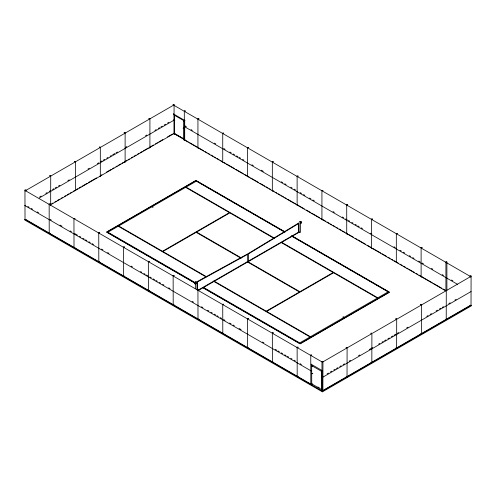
<?xml version="1.0" encoding="UTF-8"?>
<svg xmlns="http://www.w3.org/2000/svg" width="496" height="496" viewBox="0 0 496 496"><rect width="100%" height="100%" fill="white"/><g stroke="black" fill="none" stroke-linecap="round" stroke-linejoin="round"><path stroke-width="0.74" d="M300.291 223.008L300.731 223.262L300.905 222.109M195.536 284.394L195.48 284.01M300.917 223.541L300.731 223.262M194.513 283.507L194.866 282.856M195.108 283.879L195.033 283.297M195.511 282.85L194.773 283.228M195.226 283.793L195.579 283.142L195.604 283.96L195.133 283.396L195.362 282.98M300.353 222.419L300.34 222.09M300.874 222.797L301.022 221.979L300.564 221.78M195.517 283.941L195.492 284.382M300.626 222.512L300.756 221.929L300.303 222.177M194.959 283.445L194.891 283.29M195.505 283.421L195.486 283.042M300.805 222.27L301.072 221.966M196.98 289.813L196.974 281.728L248.025 253.71L299.069 222.797L299.069 232.339M300.533 221.892L299.485 221.817L300.464 221.817L300.396 232.438L299.553 232.438L299.665 231.954L198.319 290.507M174.232 115.562L174.673 115.177M174.691 133.288L174.443 133.932M183.886 138.806L183.886 139.388M322.22 370.692L322.22 371.12M300.88 223.535L300.886 223.175M24.955 190.098L25.928 190.098L24.955 190.098L25.017 219.455M25.928 219.319L25.197 219.561M50.728 175.782L49.749 175.782L50.728 175.782L50.66 205.139M49.154 204.067L50.127 204.067L49.154 204.067L49.216 233.43M75.522 161.46L74.549 161.46L75.522 161.46L75.522 190.681L74.549 190.681M50.127 233.287L49.395 233.529M100.322 147.145L99.349 147.145L100.322 147.145L100.322 176.365L99.349 176.365M73.947 218.383L74.927 218.383L73.947 218.383L74.016 247.746M125.116 132.829L124.143 132.829L125.116 132.829L125.116 162.049L124.384 162.291L124.211 161.907M74.927 247.603L74.195 247.851M149.916 118.513L148.943 118.513L149.916 118.513L149.916 147.734L149.426 148.013L149.005 147.591M98.747 232.698L99.721 232.698L98.747 232.698L98.816 262.062M99.721 261.919L98.989 262.167M174.071 104.52L173.098 104.52L174.071 104.52L174.071 133.74L173.098 133.74M184.307 110.992L185.287 110.992L184.307 110.992L184.307 140.213L185.039 140.455L185.219 140.07M123.547 247.02L124.521 247.02L123.547 247.02L123.609 276.377M184.307 139.581L183.929 139.965L183.495 139.711L183.712 120.441M184.307 140.213L184.797 139.928M197.935 118.86L198.915 118.86L197.935 118.86L197.935 148.081L198.915 148.081M148.341 261.336L149.315 261.336L148.341 261.336L148.409 290.693M222.735 133.176L223.708 133.176L222.735 133.176L222.735 162.397L223.708 162.397M173.141 275.652L174.115 275.652L173.141 275.652L173.203 305.015M247.535 147.492L248.508 147.492L247.535 147.492L247.535 176.712L248.508 176.712M195.337 281.945L196.311 281.945L195.337 281.945L195.337 288.684M197.935 289.968L198.915 289.968L197.935 289.968L198.003 319.331M198.915 319.188L198.183 319.43M272.329 161.808L273.308 161.808L272.329 161.808L272.329 191.028L273.308 191.028M222.735 304.284L223.708 304.284L222.735 304.284L222.803 333.647M223.708 333.504L222.977 333.752M297.129 176.123L298.102 176.123L297.129 176.123L297.129 205.344L297.86 205.592L297.86 205.102M247.535 318.599L248.508 318.599L247.535 318.599L247.597 347.963M248.508 347.82L247.777 348.068M321.929 190.439L322.902 190.439L321.929 190.439L321.929 219.66L322.412 219.945L322.834 219.523M272.329 332.921L273.308 332.921L272.329 332.921L272.397 362.278M273.308 362.142L272.577 362.384M346.723 204.761L347.696 204.761L346.723 204.761L346.723 233.982L347.212 234.261L347.634 233.839M297.129 347.237L298.102 347.237L297.129 347.237L297.197 376.594M371.523 219.077L372.496 219.077L371.523 219.077L371.523 248.298L372.496 248.298M310.756 355.105L311.73 355.105L310.756 355.105L310.825 384.468M311.674 365.775L312.548 365.775L311.674 365.775L311.73 384.952M310.756 384.326L311.246 384.04M322.034 390.935L321.966 361.578L322.456 361.293L322.946 361.578L322.877 390.935M322.946 361.578L321.966 361.578M321.997 371.225L321.179 371.355L321.557 370.971M396.323 233.393L397.296 233.393L396.323 233.393L396.323 262.613L397.296 262.613M347.101 347.578L346.127 347.578L347.101 347.578L347.033 376.941M346.189 376.662L346.859 377.047M371.901 333.262L370.921 333.262L371.901 333.262L371.833 362.626M421.116 247.709L422.09 247.709L421.116 247.709L421.116 276.929L422.09 276.929M370.989 362.347L371.653 362.731M396.695 318.947L395.721 318.947L396.695 318.947L396.633 348.31M421.495 304.631L420.521 304.631L421.495 304.631L421.426 333.994M445.916 290.476L445.916 262.024L446.4 261.745L446.89 262.024L446.89 290.476M446.89 262.024L445.916 262.024M446.288 290.315L445.315 290.315L446.288 290.315L446.226 319.678M471.088 275.999L470.115 275.999L471.088 275.999L471.02 305.356M301.159 222.592L301.109 221.904M173.6 113.782L173.482 114.353M174.753 120.633L174.313 120.751L174.753 120.206M184.896 120.516L184.456 120.633L184.896 120.088M184.958 126.53C183.712 126.957 185.808 124.942 186.298 126.877M311.519 364.517L311.085 364.634L311.519 364.089M312.176 366.315L312.294 365.744L311.928 366.383M311.259 370.345L311.259 370.921M24.936 205.462L25.308 205.251M471.107 276.749L470.735 276.96M322.412 376.997L322.412 377.425L471.107 291.518M301.072 222.673L301.19 221.904M194.73 282.894L195.412 283.011M298.654 223.522L248.223 254.026L248.229 261.212L298.654 232.103L298.648 223.516M99.87 147.721L25.439 190.693L322.412 362.148L371.361 333.889M101.209 146.946L173.625 105.14L470.599 276.594L372.701 333.114M174.27 114.985L174.27 115.425L174.865 115.078M39.792 196.825L41.131 196.056M45.818 193.353L47.157 192.578M49.16 191.419L50.499 190.644M52.508 189.484L53.847 188.716M55.186 187.941L56.525 187.172M58.528 186.012L59.867 185.237M67.896 180.6L69.235 179.831M87.972 169.012L89.311 168.237M97.34 163.599L98.679 162.831M100.688 161.671L102.027 160.896M103.366 160.127L104.706 159.352M106.708 158.193L108.047 157.418M110.056 156.265L111.395 155.49M112.735 154.715L114.743 153.555M116.076 152.787L117.416 152.012M125.445 147.374L126.784 146.605M145.52 135.786L146.859 135.011M154.888 130.38L156.228 129.605M158.236 128.445L159.576 127.67M160.915 126.902L162.254 126.127M164.257 124.967L165.596 124.198M167.605 123.039L168.944 122.264M39.184 198.028L173.625 120.41L173.625 119.772M51.609 203.813L52.948 203.044M54.957 201.878L56.302 201.109M57.641 200.334L59.65 199.169M60.989 198.4L62.329 197.625M64.344 196.466L65.683 195.691M67.022 194.916L69.031 193.756M70.376 192.981L71.715 192.206M73.055 191.431L74.394 190.656M76.409 189.497L77.748 188.722M79.087 187.953L81.096 186.787M82.435 186.019L87.129 183.309M88.468 182.534L96.509 177.89M100.533 175.565L101.872 174.797M106.566 172.087L111.259 169.378M112.598 168.603L113.937 167.828M115.946 166.668L117.292 165.893M118.631 165.118L120.64 163.959M121.979 163.184L123.318 162.415M125.333 161.25L126.672 160.481M128.011 159.706L129.351 158.931M131.366 157.771L132.705 156.996M134.044 156.221L136.053 155.062M137.392 154.287L138.737 153.512M140.077 152.737L142.085 151.578M143.425 150.803L148.118 148.093M149.457 147.324L153.481 144.999M155.49 143.84L157.499 142.681M158.844 141.906L162.862 139.581M167.555 136.877L172.248 134.168M183.768 127.739L183.129 128.352L184.283 128.817M50.251 204.991L173.625 133.759M174.27 134.038L174.27 134.478L174.865 134.131M138.651 213.739L106.671 232.202L194.351 282.819M139.984 212.97L195.945 180.662L284.958 232.054M195.474 282.819L194.699 283.148L194.916 283.848L195.145 282.894M195.443 283.402L195.976 283.055L195.43 283.371M300.929 222.493L300.409 222.822L300.973 222.487M198.716 289.794L247.82 261.454L247.808 254.268L197.389 281.982L197.396 289.85M266.203 311.184L299.479 291.977L247.144 261.758M266.619 311.42L333.572 272.769L377.382 298.059L344.112 317.266L343.288 316.789L342.872 317.031L343.697 317.508L299.683 342.916L203.8 287.562M312.703 373.283L311.872 373.581M312.821 373.457L311.934 373.823M321.644 376.185L321.389 376.83M327.093 373.866L328.433 373.097M330.441 371.938L331.781 371.163M333.783 370.004L335.122 369.235M336.462 368.46L337.795 367.691M339.803 366.532L341.143 365.757M343.151 364.597L344.484 363.828M349.165 361.125L350.505 360.35M358.534 355.719L359.873 354.944M369.235 349.537L372.577 347.609M378.597 344.131L379.936 343.362M381.945 342.203L383.278 341.428M384.617 340.659L385.956 339.884M387.965 338.725L389.298 337.956M391.307 336.796L392.646 336.021M393.979 335.253L395.988 334.093M397.327 333.318L398.666 332.549M406.689 327.912L408.028 327.143M426.758 316.33L428.091 315.555M430.1 314.396L431.439 313.627M436.12 310.924L437.46 310.149M439.462 308.989L440.801 308.221M442.141 307.446L443.48 306.677M448.83 303.583L450.17 302.814M454.851 300.111L456.184 299.336M321.334 390.061L321.179 390.402M395.963 347.925L395.783 348.31L396.453 348.409M322.412 390.774L470.599 305.22M322.412 391.121L471.2 305.22L471.2 305.933L322.412 391.834L24.8 220.007L24.8 219.294L322.412 391.121L322.412 391.834M470.468 276.384L470.096 276.594L470.468 276.96M195.188 283.867L195.356 284.103M470.847 305.462L470.115 305.22M446.047 319.777L445.315 319.536M421.247 334.093L420.521 333.851M322.698 391.04L322.214 391.04M184.115 120.627L183.743 121.272M312.269 383.749L311.903 384.388M149.426 147.448L149.916 147.734M124.632 161.77L125.116 162.049M99.832 176.086L100.322 176.365M75.039 190.402L75.522 190.681M123.789 276.483L124.453 276.377L124.279 275.993M148.589 290.799L149.253 290.414M173.383 305.114L174.053 304.73M297.371 376.7L298.04 376.594L297.86 376.21M310.998 384.567L311.668 384.183M311.891 385.045L312.492 384.952L312.331 384.605M321.334 390.495L321.935 390.402L321.774 390.061M194.612 283.619L194.959 283.104M25.575 190.483L25.947 190.693M25.308 191.059L24.936 190.848M173.625 114.049L184.704 120.447L184.704 140.157L445.768 290.879M184.066 120.813L174.263 115.159L174.263 133.393L184.066 139.047M190.991 129.58L192.33 130.355M214.433 143.115L215.772 143.89M223.808 148.533L225.147 149.302M229.84 152.012L231.179 152.787M233.188 153.946L234.527 154.721M236.536 155.88L237.875 156.649M239.215 157.424L240.554 158.199M242.563 159.359L243.902 160.134M251.943 164.771L253.282 165.546M261.318 170.19L263.326 171.349M281.412 181.79L282.751 182.559M284.76 183.725L286.099 184.493M290.792 187.203L292.132 187.978M294.14 189.137L295.48 189.912M300.167 192.615L301.506 193.39M303.515 194.55L304.854 195.325M309.547 198.028L310.887 198.803M312.895 199.962L314.235 200.737M332.99 211.563L334.329 212.338M342.364 216.981L343.703 217.75M345.712 218.916L347.057 219.685M348.397 220.46L349.736 221.235M351.745 222.394L353.084 223.169M355.093 224.328L356.432 225.103M357.771 225.872L359.11 226.647M361.119 227.807L362.458 228.582M370.5 233.219L371.839 233.994M393.942 246.754L395.281 247.529M399.968 250.238L401.307 251.013M403.316 252.173L404.655 252.941M409.349 255.651L410.688 256.426M412.697 257.585L414.036 258.36M418.723 261.063L420.062 261.838M422.071 262.998L423.41 263.773M431.452 268.41L432.791 269.185M442.165 274.598L443.505 275.373M451.546 280.017L452.885 280.786M184.593 126.74L457.492 284.301M174.325 133.498L183.768 138.948M174.927 134.168L188.331 141.906M189.67 142.681L197.718 147.324M199.057 148.099L203.751 150.809M205.09 151.578L207.099 152.743M208.444 153.518L209.783 154.287M211.122 155.062L213.131 156.228M214.477 156.996L215.816 157.771M217.155 158.546L219.164 159.706M220.509 160.481L222.518 161.64M223.857 162.415L225.196 163.19M226.542 163.965L234.583 168.609M235.922 169.384L243.3 173.637M244.64 174.412L249.333 177.122M250.672 177.897L258.714 182.54M260.053 183.315L264.746 186.025M266.085 186.8L268.1 187.959M269.44 188.734L270.779 189.509M272.118 190.278L274.133 191.444M275.472 192.212L276.811 192.987M278.151 193.762L280.166 194.922M281.505 195.697L283.514 196.856M284.859 197.631L286.198 198.406M287.537 199.181L295.579 203.825M296.924 204.6L304.296 208.853M306.305 210.019L310.329 212.338M311.668 213.113L319.709 217.756M321.055 218.531L325.742 221.241M327.087 222.016L329.096 223.175M330.435 223.95L331.774 224.725M333.12 225.494L335.129 226.66M336.468 227.435L337.807 228.203M339.152 228.978L341.161 230.138M342.5 230.913L344.515 232.078M345.855 232.847L347.194 233.622M348.533 234.397L353.226 237.107M355.235 238.266L356.581 239.041M357.92 239.816L365.292 244.075M367.3 245.235L371.324 247.554M372.663 248.329L380.711 252.972M382.05 253.747L386.744 256.457M388.083 257.232L390.092 258.391M391.437 259.166L392.776 259.941M394.115 260.716L396.124 261.876M397.47 262.651L398.809 263.419M400.148 264.194L402.157 265.36M403.502 266.129L405.511 267.294M406.85 268.063L408.189 268.838M409.535 269.613L414.222 272.323M416.237 273.482L417.576 274.257M418.915 275.032L432.32 282.77M433.665 283.545L441.707 288.188M443.046 288.963L445.061 290.123M300.533 222.871L300.973 223.126L301.184 222.171L300.756 222.71M284.958 231.812L195.945 180.42L106.671 231.961L195.021 282.968M291.654 235.681L389.366 292.094L300.099 343.635L203.05 287.606M292.324 236.307L389.366 292.33L300.099 343.871L202.38 287.457M284.196 231.849L196.36 181.139L186.025 187.104L274.536 238.204M291.574 236.108L388.126 291.853L377.797 297.823L281.914 242.463M274.114 238.44L229.834 212.877L196.565 232.085L240.845 257.647M280.829 242.315L333.157 272.527L299.888 291.735L247.554 261.522M241.106 258.273L196.149 232.32L162.88 251.528L206.491 276.706M213.875 280.972L310.428 336.716M206.082 276.948L118.246 226.238L107.911 232.202L197.092 283.687M213.46 281.207L310.012 336.951M195.164 283.706L195.604 283.96M322.412 370.729L311.457 364.405L311.457 365.943M311.978 365.775L321.774 371.43L321.774 389.664M27.819 206.491L29.165 207.266M31.174 208.425L32.513 209.2M37.212 211.91L38.552 212.685M49.953 219.269L51.293 220.044M60.01 225.072L62.025 226.238M70.072 230.882L71.412 231.657M74.766 233.591L77.45 235.141M79.459 236.301L80.805 237.076M82.813 238.241L84.159 239.016M85.498 239.791L86.837 240.56M88.852 241.726L90.191 242.501M92.206 243.66L93.546 244.435M101.593 249.079L102.932 249.854M107.632 252.563L108.971 253.338M131.105 266.116L132.444 266.891M140.492 271.541L141.831 272.31M143.846 273.476L145.185 274.251M146.525 275.026L147.87 275.801M149.879 276.96L151.224 277.735M153.233 278.895L154.578 279.67M155.918 280.445L157.257 281.22M159.272 282.379L160.611 283.154M162.626 284.313L163.965 285.088M168.659 287.804L169.998 288.573M192.132 301.351L193.471 302.126M201.519 306.776L202.864 307.551M207.557 310.26L208.897 311.035M210.912 312.195L212.251 312.97M214.266 314.129L215.605 314.904M216.944 315.679L218.29 316.454M220.298 317.614L221.644 318.389M223.653 319.554L224.992 320.329M229.691 323.039L231.031 323.814M233.039 324.973L234.385 325.748M239.078 328.457L241.093 329.617M262.551 342.011L263.891 342.786M275.292 349.364L276.638 350.139M277.977 350.914L279.316 351.689M281.331 352.848L282.67 353.623M284.685 354.789L286.025 355.564M287.364 356.339L288.709 357.108M290.718 358.273L292.063 359.048M294.072 360.208L295.411 360.983M300.111 363.692L301.45 364.467M311.141 370.915L24.936 205.617M317.936 387.023L319.195 387.748M311.978 384.009L321.123 389.292M25.439 219.319L311.457 384.45M321.805 371.293L321.371 371.839M184.307 120.534L183.929 120.912L183.495 120.658M322.412 362.229L322.412 362.65M173.625 105.003L173.625 105.642M151.931 206.789L118.662 225.996L162.471 251.292L229.425 212.635L185.616 187.345L152.34 206.553L153.171 207.03L152.756 207.266L151.931 206.789"/></g></svg>
